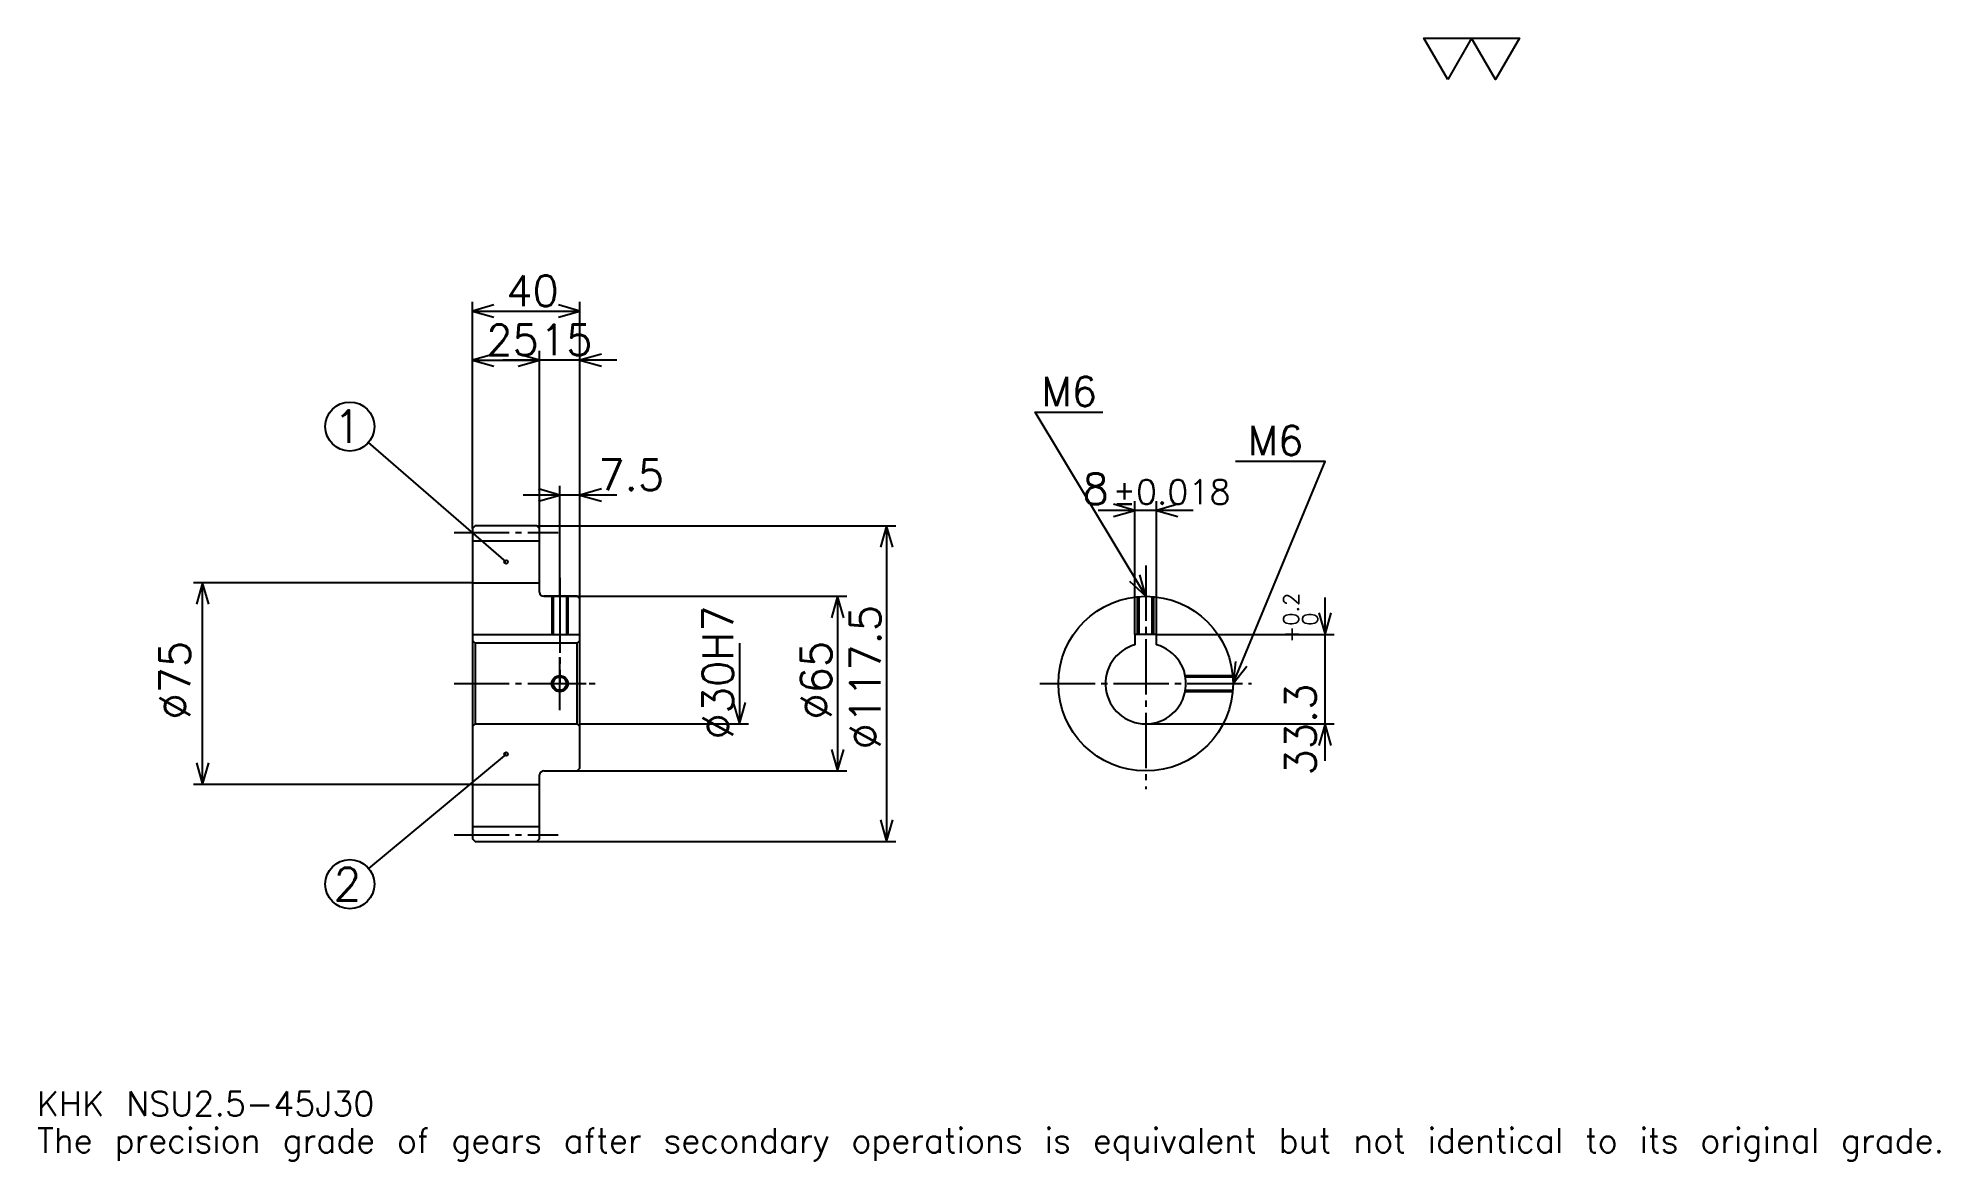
# Model space of a CAD drawing. Extents: x 23 to 731, y 8 to 426.
import ezdxf

# ---------------------------------------------------------------- set-up
doc = ezdxf.new("R2010")
doc.units = 0
doc.linetypes.add('DASHDOT', pattern=[27.391305, 20.543478, -2.282609, 2.282609, -2.282609])
doc.layers.get('0').update_dxf_attribs({"linetype": 'CONTINUOUS'})
doc.layers.add('DASHDOT', color=6, linetype='DASHDOT')
doc.styles.add('KANJI', font='TXT', dxfattribs={"bigfont": 'BIGFONT'})

msp = doc.modelspace()

# ---------------------------------------------------------------- linework, layer by layer
at = {"color": 5}
for p, q in [((184.891312, 244.782608), (184.891312, 328.097839)), ((224.891312, 244.782608), (224.891312, 328.097839)), ((184.891312, 324.673889), (224.891312, 324.673889)), ((184.891312, 306.413025), (209.891312, 306.413025)), ((238.58696, 306.413025), (196.195663, 306.413025)), ((209.891312, 244.782608), (209.891312, 309.836945)), ((197.391312, 231.345108), (146.142365, 275.708984)), ((238.58696, 256.195648), (203.695663, 256.195648)), ((217.391312, 244.782608), (217.391312, 259.619568)), ((453.130432, 250.489136), (417.739136, 250.489136)), ((431.434784, 204.332611), (431.434784, 253.913055)), ((439.434784, 204.332611), (439.434784, 253.913055)), ((184.891312, 243.782608), (184.891312, 244.782608)), ((208.891312, 244.782608), (224.891312, 244.782608)), ((209.891312, 243.782608), (209.891312, 244.782608)), ((217.391312, 218.532608), (217.391312, 244.782608)), ((217.391312, 218.532608), (217.391312, 244.782608)), ((224.891312, 244.782608), (342.445679, 244.782608)), ((224.891312, 217.532608), (224.891312, 244.782608)), ((339.021729, 244.782608), (339.021729, 127.282608)), ((184.891312, 223.532608), (81.032616, 223.532608)), ((84.456528, 148.532608), (84.456528, 223.532608)), ((211.391312, 218.532608), (224.891312, 218.532608)), ((224.891312, 218.532608), (324.184814, 218.532608)), ((320.760864, 218.532608), (320.760864, 153.532608)), ((502.173889, 157.33696), (502.173889, 218.028259)), ((284.239136, 201.032608), (284.239136, 171.032608)), ((439.434784, 204.332611), (505.597839, 204.332611)), ((224.891312, 171.032608), (287.663055, 171.032608)), ((435.434784, 171.032608), (505.597839, 171.032608)), ((197.391312, 159.782608), (146.256775, 117.221466)), ((211.391312, 153.532608), (224.891312, 153.532608)), ((224.891312, 153.532608), (324.184814, 153.532608)), ((184.891312, 148.532608), (81.032616, 148.532608)), ((208.891312, 127.282608), (224.891312, 127.282608)), ((224.891312, 127.282608), (342.445679, 127.282608))]:
    msp.add_line(p, q, dxfattribs=at)
at = {"color": 4}
for p, q in [((184.891312, 239.157608), (209.891312, 239.157608)), ((184.891312, 223.532608), (209.891312, 223.532608)), ((184.891312, 204.332611), (224.891312, 204.332611)), ((185.891312, 201.032608), (185.891312, 171.032608)), ((223.891312, 201.032608), (224.891312, 202.032608)), ((223.891312, 171.032608), (224.891312, 170.032608)), ((184.891312, 148.532608), (209.891312, 148.532608)), ((184.891312, 132.907608), (209.891312, 132.907608))]:
    msp.add_line(p, q, dxfattribs=at)
at = {"color": 7}
msp.add_lwpolyline([(547.826111, 410.869568), (538.92395, 426.299988), (574.532654, 426.299988), (565.630432, 410.869568), (556.728271, 426.299988), (547.826111, 410.869568)], dxfattribs=at)
at = {"color": 5}
for points in [[(192.880447, 326.956512), (184.891312, 324.673889), (192.880447, 322.391296)], [(216.902176, 322.391296), (224.891312, 324.673889), (216.902176, 326.956512)], [(192.880447, 308.695648), (184.891312, 306.413025), (192.880447, 304.130432)], [(201.902176, 304.130432), (209.891312, 306.413025), (201.902176, 308.695648)], [(201.902176, 304.130432), (209.891312, 306.413025), (201.902176, 308.695648)], [(232.880447, 308.695648), (224.891312, 306.413025), (232.880447, 304.130432)], [(435.434784, 218.532608), (394.347839, 287.010864), (419.456543, 287.010864)], [(467.934814, 186.032608), (502.17395, 268.75), (468.847839, 268.75)], [(209.402176, 253.91304), (217.391312, 256.195648), (209.402176, 258.478271)], [(232.880447, 258.478271), (224.891312, 256.195648), (232.880447, 253.91304)], [(423.445648, 248.206528), (431.434784, 250.489136), (423.445648, 252.771744)], [(447.423889, 252.771744), (439.434784, 250.489136), (447.423889, 248.206528)], [(341.304352, 236.793472), (339.021729, 244.782608), (336.739136, 236.793472)], [(429.367096, 224.208832), (435.434784, 218.532608), (433.281738, 226.557617)], [(86.739136, 215.543472), (84.456528, 223.532608), (82.17392, 215.543472)], [(323.043488, 210.543472), (320.760864, 218.532608), (318.478271, 210.543472)], [(499.891296, 212.321732), (502.173889, 204.332611), (504.456543, 212.321732)], [(468.881226, 194.287354), (467.934814, 186.032608), (473.099365, 192.541336)], [(281.956543, 179.021744), (284.239136, 171.032608), (286.521729, 179.021744)], [(504.456543, 163.043472), (502.173889, 171.032608), (499.891296, 163.043472)], [(82.17392, 156.521744), (84.456528, 148.532608), (86.739136, 156.521744)], [(318.478271, 161.521744), (320.760864, 153.532608), (323.043488, 161.521744)], [(336.739136, 135.271744), (339.021729, 127.282608), (341.304352, 135.271744)]]:
    msp.add_lwpolyline(points, dxfattribs=at)
at = {"color": 4}
for points in [[(209.891312, 220.032608), (209.891312, 243.782608), (208.891312, 244.782608), (185.891312, 244.782608), (184.891312, 243.782608), (184.891312, 170.032608)], [(211.391312, 153.532608), (223.891312, 153.532608), (224.891312, 154.532608), (224.891312, 217.532608), (223.891312, 218.532608), (211.391312, 218.532608)], [(214.391312, 218.532608), (214.391312, 204.332611)], [(214.931305, 218.532608), (214.931305, 204.332611)], [(219.851318, 218.532608), (219.851318, 204.332611)], [(220.391312, 218.532608), (220.391312, 204.332611)], [(432.434784, 204.332611), (432.434784, 218.393845)], [(432.974792, 204.332611), (432.974792, 218.439377)], [(437.894775, 204.332611), (437.894775, 218.439377)], [(438.434784, 204.332611), (438.434784, 218.393845)], [(184.891312, 170.032608), (185.891312, 171.032608), (223.891312, 171.032608), (223.891312, 201.032608), (185.891312, 201.032608), (184.891312, 202.032608)], [(439.434784, 200.489441), (439.434784, 204.332611), (431.434784, 204.332611), (431.434784, 200.489441)], [(450.131714, 189.032608), (467.796021, 189.032608)], [(450.231689, 188.492615), (467.841553, 188.492615)], [(450.131714, 183.032608), (467.796021, 183.032608)], [(450.231689, 183.572601), (467.841553, 183.572601)], [(184.891312, 170.032608), (184.891312, 128.282608), (185.891312, 127.282608), (208.891312, 127.282608), (209.891312, 128.282608), (209.891312, 152.032608)]]:
    msp.add_lwpolyline(points, dxfattribs=at)
at = {"color": 5}
for centre, radius in [((139.239136, 281.684784), 9.130435), ((197.391312, 231.345108), 0.684783), ((197.391312, 159.782608), 0.684783), ((139.239136, 111.380432), 9.130435)]:
    msp.add_circle(centre, radius, dxfattribs=at)
at = {"color": 4}
for centre, radius in [((435.434784, 186.032608), 32.5), ((217.391312, 186.032608), 2.46)]:
    msp.add_circle(centre, radius, dxfattribs=at)
at = {"color": 7}
msp.add_circle((217.391312, 186.032608), 3, dxfattribs=at)
at = {"color": 4}
for centre, radius, start, end in [((211.391312, 220.032608), 1.5, 180, 270), ((435.434784, 186.032608), 15, 105.466010323, 74.533989677), ((211.391312, 152.032608), 1.5, 90, 180)]:
    msp.add_arc(centre, radius, start, end, dxfattribs=at)
at = {"layer": 'DASHDOT', "color": 7}
for p, q in [((178.043488, 242.282608), (216.739136, 242.282608)), ((435.434784, 229.945648), (435.434784, 146.684784)), ((217.391312, 218.532608), (217.391312, 186.032608)), ((178.043488, 186.032608), (231.739136, 186.032608)), ((396.086975, 186.032608), (474.782593, 186.032608)), ((178.043488, 129.782608), (216.739136, 129.782608))]:
    msp.add_line(p, q, dxfattribs=at)
for points in [[(217.391312, 225.380432), (217.391312, 197.484787)], [(217.391312, 176.184784), (217.391312, 195.880432)], [(207.543488, 186.032608), (227.239136, 186.032608)]]:
    msp.add_lwpolyline(points, dxfattribs=at)

# ---------------------------------------------------------------- texts
at = {"color": 7, "style": 'KANJI'}
for s, height, p in [('40', 11.413043, (197.472839, 326.5)), ('25', 11.413043, (189.972839, 308.239136)), ('15', 11.413043, (209.972839, 308.239136)), ('M6', 10.956522, (396.630432, 289.293488)), ('1', 12.173913, (133.152191, 275.597839)), ('M6', 10.956522, (473.413025, 271.032593)), ('7.5', 11.413043, (231.739136, 258.021729)), ('8', 11.413043, (411.876007, 252.771744)), ('%%p0.018', 9.130435, (423.173523, 252.771744)), ('2', 12.173913, (133.152191, 105.293472)), ('KHK NSU2.5-45J30', 9.130435, (22.826086, 25.108696)), ('The precision grade of gears after secondary operations is equivalent but not identical to its original grade.', 9.130435, (22.826086, 11.413043))]:
    msp.add_text(s, height=height, dxfattribs=at).set_placement(p)
for s, height, p in [('%%c30H7', 11.413043, (281.956543, 165.203796)), ('%%c117.5', 11.413043, (336.739136, 161.494568)), ('0.2', 5.706522, (492.358704, 207.60141)), ('+', 5.706522, (492.358704, 201.210098)), ('0', 5.706522, (499.434753, 207.60141)), ('%%c75', 11.413043, (79.891312, 172.622284)), ('%%c65', 11.413043, (318.478271, 172.622284)), ('33.3', 11.413043, (498.75, 151.809937))]:
    msp.add_text(s, height=height, rotation=90, dxfattribs=at).set_placement(p)

doc.saveas('drawing.dxf')
